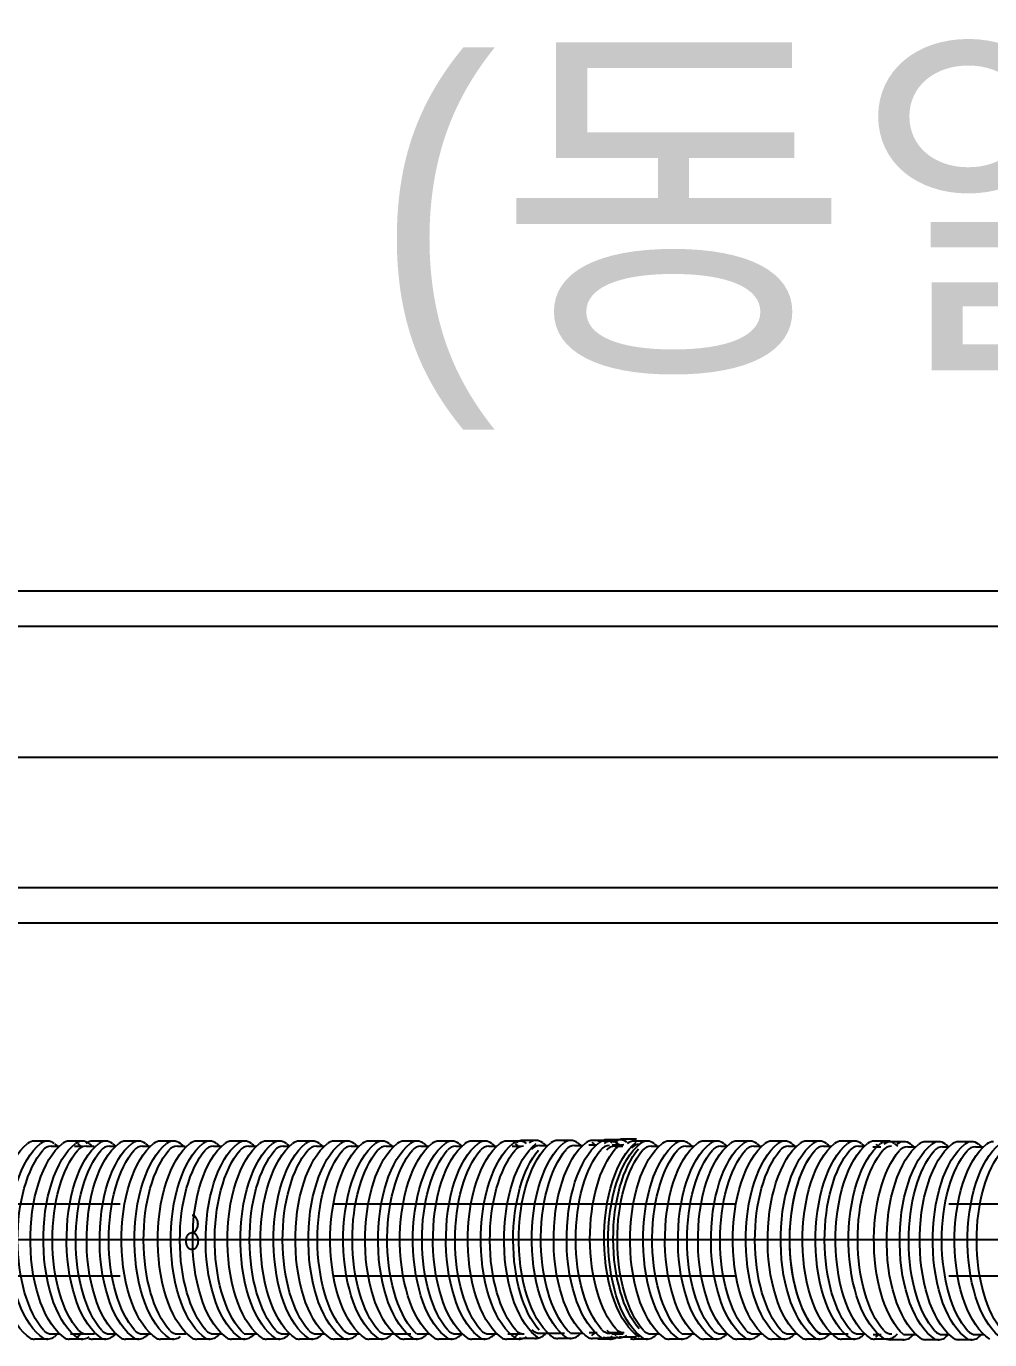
# Model space of a CAD drawing. Header units: millimetres. Extents: x 0 to 42050, y 0 to 29700.
# Drawn here: x 28671.4 to 29031.8, y 12632.4 to 13123.5 of the extents above; entities that cross this region are included whole.
import ezdxf

# ---------------------------------------------------------------- set-up
doc = ezdxf.new("R2010")
doc.units = ezdxf.units.MM
doc.header["$LTSCALE"] = 50
doc.linetypes.add('CENTER', pattern=[50.8, 31.75, -6.35, 6.35, -6.35])
doc.linetypes.add('HID', pattern=[2.3, 1.5, -0.8])
for name, color, linetype in [('DIM', 7, 'Continuous'), ('FONT', 3, 'Continuous'), ('GONG', 6, 'Continuous'), ('PIPE', 3, 'Continuous'), ('VALVE', 6, 'Continuous')]:
    doc.layers.add(name, color=color, linetype=linetype)
doc.styles.add('돋움', font='')
doc.styles.get('돋움').set_extended_font_data('Dotum')

msp = doc.modelspace()

# ---------------------------------------------------------------- linework, layer by layer
at = {"layer": 'DIM', "linetype": 'CENTER'}
msp.add_line((28009.82, 12850.2), (29372.49, 12850.2), dxfattribs=at)
at = {"layer": 'GONG', "color": 6, "linetype": 'HID', "ltscale": 2}
for p, q in [((28096.52, 12683.25, 0), (29372.49, 12683.25, 0)), ((28096.52, 12656.23, 0), (29372.49, 12656.23, 0))]:
    msp.add_line(p, q, dxfattribs=at)
at = {"layer": 'PIPE'}
for p, q in [((29372.49, 12912.24), (28154.7, 12912.24)), ((29390.22, 12899.04), (28154.7, 12899.04)), ((29354.9, 12801.36), (28154.7, 12801.36)), ((29372.49, 12788.16), (28154.7, 12788.16))]:
    msp.add_line(p, q, dxfattribs=at)
at = {"layer": 'PIPE', "color": 5, "linetype": 'Continuous'}
msp.add_line((29372.49, 12669.74, 0), (28096.52, 12669.74, 0), dxfattribs=at)
at = {"layer": 'PIPE', "color": 6, "elevation": 7.61}
msp.add_lwpolyline([(28733.43, 12672.46, 0.134716), (28734.24, 12672.69, 0.106865), (28735.01, 12673.4, 0.08216), (28735.48, 12674.39, 0.070468), (28735.66, 12675.66, 0.070468), (28735.48, 12676.93, 0.08216), (28735.01, 12677.92, 0.106865), (28734.24, 12678.64, 0.134716), (28733.43, 12678.86, 0.134716)], format="xyb", dxfattribs=at)
msp.add_lwpolyline([(28733.43, 12666.07, -0.134716), (28732.62, 12666.29, -0.106865), (28731.85, 12667.01, -0.08216), (28731.38, 12668, -0.070468), (28731.2, 12669.27, -0.070468), (28731.38, 12670.54, -0.08216), (28731.85, 12671.53, -0.106865), (28732.62, 12672.24, -0.134716), (28733.43, 12672.46, -0.134716), (28734.24, 12672.24, -0.106865), (28735.01, 12671.53, -0.08216), (28735.48, 12670.54, -0.070468), (28735.66, 12669.27, -0.070468), (28735.48, 12668, -0.08216), (28735.01, 12667.01, -0.106865), (28734.24, 12666.29, -0.134716)], format="xyb", close=True, dxfattribs=at)
at = {"layer": 'VALVE'}
for p, q in [((28679.54, 12706.67, 0), (28674.48, 12706.67, 0)), ((28692.58, 12706.67, 0), (28687.52, 12706.67, 0)), ((28701.28, 12706.67, 0), (28696.22, 12706.67, 0)), ((28713.63, 12706.67, 0), (28708.57, 12706.67, 0)), ((28726.67, 12706.67, 0), (28721.61, 12706.67, 0)), ((28740.25, 12706.67, 0), (28735.19, 12706.67, 0)), ((28753.28, 12706.67, 0), (28748.22, 12706.67, 0)), ((28766.32, 12706.67, 0), (28761.26, 12706.67, 0)), ((28778.67, 12706.67, 0), (28773.61, 12706.67, 0)), ((28791.71, 12706.67, 0), (28786.64, 12706.67, 0)), ((28804.74, 12706.67, 0), (28799.68, 12706.67, 0)), ((28804.74, 12706.67, 0), (28799.68, 12706.67, 0)), ((28817.78, 12706.67, 0), (28812.72, 12706.67, 0)), ((28830.81, 12706.67, 0), (28825.75, 12706.67, 0)), ((28843.16, 12706.67, 0), (28838.1, 12706.67, 0)), ((28856.2, 12706.67, 0), (28851.14, 12706.67, 0)), ((28862.25, 12706.92, -8.98), (28857.18, 12706.92, -8.98)), ((28862.24, 12706.92, -8.98), (28857.18, 12706.92, -8.98)), ((28875.28, 12706.92, -8.98), (28870.22, 12706.92, -8.98)), ((28881.85, 12705.25, -17.95), (28884.83, 12705.25, -17.95)), ((28888.32, 12706.92, -8.98), (28883.26, 12706.92, -8.98)), ((28890.29, 12706.67, 0), (28885.23, 12706.67, 0)), ((28893.63, 12707.16, -17.95), (28888.57, 12707.16, -17.95)), ((28890.55, 12705.25, -17.95), (28893.53, 12705.25, -17.95)), ((28899.67, 12707.41, -26.93), (28894.61, 12707.41, -26.93)), ((28899.67, 12707.41, -26.93), (28894.61, 12707.41, -26.93)), ((28903.87, 12706.67, 0), (28898.81, 12706.67, 0)), ((28916.9, 12706.67, 0), (28911.84, 12706.67, 0)), ((28929.94, 12706.67, 0), (28924.88, 12706.67, 0)), ((28942.29, 12706.67, 0), (28937.23, 12706.67, 0)), ((28955.33, 12706.67, 0), (28950.27, 12706.67, 0)), ((28968.36, 12706.67, 0), (28963.3, 12706.67, 0)), ((28968.36, 12706.67, 0), (28963.3, 12706.67, 0)), ((28981.4, 12706.67, 0), (28976.34, 12706.67, 0)), ((28993.75, 12706.67, 0), (28988.69, 12706.67, 0)), ((28999.84, 12706.42, 0), (28994.78, 12706.42, 0)), ((29012.88, 12706.42, 0), (29007.81, 12706.42, 0)), ((29025.23, 12706.42, 0), (29020.17, 12706.42, 0)), ((28680.8, 12704.76, 0), (28683.78, 12704.76, 0)), ((28689.5, 12704.76, 0), (28692.48, 12704.76, 0)), ((28693.84, 12704.76, 0), (28696.82, 12704.76, 0)), ((28702.54, 12704.76, 0), (28704.84, 12704.76, 0)), ((28714.89, 12704.76, 0), (28717.87, 12704.76, 0)), ((28727.93, 12704.76, 0), (28730.91, 12704.76, 0)), ((28741.5, 12704.76, 0), (28744.48, 12704.76, 0)), ((28754.54, 12704.76, 0), (28757.52, 12704.76, 0)), ((28767.57, 12704.76, 0), (28769.87, 12704.76, 0)), ((28779.93, 12704.76, 0), (28782.91, 12704.76, 0)), ((28792.96, 12704.76, 0), (28795.94, 12704.76, 0)), ((28793.56, 12704.76, 0), (28795.94, 12704.76, 0)), ((28806, 12704.76, 0), (28808.98, 12704.76, 0)), ((28806, 12704.76, 0), (28808.98, 12704.76, 0)), ((28819.03, 12704.76, 0), (28822.01, 12704.76, 0)), ((28832.07, 12704.76, 0), (28834.37, 12704.76, 0)), ((28844.42, 12704.76, 0), (28847.4, 12704.76, 0)), ((28853.12, 12704.76, 0), (28856.1, 12704.76, 0)), ((28863.5, 12705, -8.98), (28866.48, 12705, -8.98)), ((28863.5, 12705, -8.98), (28866.48, 12705, -8.98)), ((28876.54, 12705, -8.98), (28879.52, 12705, -8.98)), ((28891.55, 12704.76, 0), (28894.53, 12704.76, 0)), ((28905.12, 12704.76, 0), (28908.1, 12704.76, 0)), ((28918.16, 12704.76, 0), (28921.14, 12704.76, 0)), ((28931.2, 12704.76, 0), (28933.49, 12704.76, 0)), ((28943.55, 12704.76, 0), (28946.53, 12704.76, 0)), ((28956.58, 12704.76, 0), (28959.56, 12704.76, 0)), ((28956.58, 12704.76, 0), (28959.56, 12704.76, 0)), ((28969.62, 12704.76, 0), (28972.6, 12704.76, 0)), ((28969.62, 12704.76, 0), (28972.6, 12704.76, 0)), ((28982.65, 12704.76, 0), (28984.95, 12704.76, 0)), ((28988.06, 12704.51, 0), (28991.04, 12704.51, 0)), ((28988.06, 12704.51, 0), (28991.04, 12704.51, 0)), ((29001.1, 12704.51, 0), (29004.08, 12704.51, 0)), ((29014.13, 12704.51, 0), (29016.43, 12704.51, 0)), ((29026.48, 12704.51, 0), (29029.46, 12704.51, 0)), ((28679.54, 12632.64, 0), (28674.48, 12632.64, 0)), ((28680.96, 12634.56, 0), (28683.98, 12634.56, 0)), ((28692.58, 12632.64, 0), (28687.52, 12632.64, 0)), ((28687.92, 12634.56, 0), (28692.68, 12634.56, 0)), ((28694, 12634.56, 0), (28697.01, 12634.56, 0)), ((28701.28, 12632.64, 0), (28696.22, 12632.64, 0)), ((28702.7, 12634.56, 0), (28705.03, 12634.56, 0)), ((28713.63, 12632.64, 0), (28708.57, 12632.64, 0)), ((28715.05, 12634.56, 0), (28718.07, 12634.56, 0)), ((28726.67, 12632.64, 0), (28721.61, 12632.64, 0)), ((28728.09, 12634.56, 0), (28731.1, 12634.56, 0)), ((28740.25, 12632.64, 0), (28735.19, 12632.64, 0)), ((28741.66, 12634.56, 0), (28744.68, 12634.56, 0)), ((28753.28, 12632.64, 0), (28748.22, 12632.64, 0)), ((28752.95, 12634.56, 0), (28757.72, 12634.56, 0)), ((28766.32, 12632.64, 0), (28761.26, 12632.64, 0)), ((28767.73, 12634.56, 0), (28770.07, 12634.56, 0)), ((28778.67, 12632.64, 0), (28773.61, 12632.64, 0)), ((28780.09, 12634.56, 0), (28783.1, 12634.56, 0)), ((28791.71, 12632.64, 0), (28786.64, 12632.64, 0)), ((28793.12, 12634.56, 0), (28796.14, 12634.56, 0)), ((28793.64, 12634.56, 0), (28793.64, 12634.72, 0)), ((28793.64, 12634.56, 0), (28796.14, 12634.56, 0)), ((28804.74, 12632.64, 0), (28799.68, 12632.64, 0)), ((28804.74, 12632.64, 0), (28799.68, 12632.64, 0)), ((28806.16, 12634.56, 0), (28809.18, 12634.56, 0)), ((28806.16, 12634.56, 0), (28815.27, 12634.56, 0)), ((28817.78, 12632.64, 0), (28812.72, 12632.64, 0)), ((28817.45, 12634.56, 0), (28822.21, 12634.56, 0)), ((28830.81, 12632.64, 0), (28825.75, 12632.64, 0)), ((28832.23, 12634.56, 0), (28834.56, 12634.56, 0)), ((28843.16, 12632.64, 0), (28838.1, 12632.64, 0)), ((28844.58, 12634.56, 0), (28847.6, 12634.56, 0)), ((28856.2, 12632.64, 0), (28851.14, 12632.64, 0)), ((28851.54, 12634.56, 0), (28856.3, 12634.56, 0)), ((28862.25, 12632.89, -8.98), (28857.18, 12632.89, -8.98)), ((28862.24, 12632.89, -8.98), (28857.18, 12632.89, -8.98)), ((28863.66, 12634.8, -8.98), (28866.68, 12634.8, -8.98)), ((28863.66, 12634.8, -8.98), (28872.78, 12634.8, -8.98)), ((28875.28, 12632.89, -8.98), (28870.22, 12632.89, -8.98)), ((28874.95, 12634.8, -8.98), (28879.71, 12634.8, -8.98)), ((28882.01, 12635.05, -17.95), (28885.02, 12635.05, -17.95)), ((28888.32, 12632.89, -8.98), (28883.26, 12632.89, -8.98)), ((28890.29, 12632.64, 0), (28885.23, 12632.64, 0)), ((28893.63, 12633.13, -17.95), (28888.57, 12633.13, -17.95)), ((28888.96, 12635.05, -17.95), (28893.73, 12635.05, -17.95)), ((28891.71, 12634.56, 0), (28894.73, 12634.56, 0)), ((28899.67, 12633.38, -26.93), (28894.61, 12633.38, -26.93)), ((28899.67, 12633.38, -26.93), (28894.61, 12633.38, -26.93)), ((28903.87, 12632.64, 0), (28898.81, 12632.64, 0)), ((28905.28, 12634.56, 0), (28908.3, 12634.56, 0)), ((28916.9, 12632.64, 0), (28911.84, 12632.64, 0)), ((28916.57, 12634.56, 0), (28921.34, 12634.56, 0)), ((28929.94, 12632.64, 0), (28924.88, 12632.64, 0)), ((28931.36, 12634.56, 0), (28933.69, 12634.56, 0)), ((28942.29, 12632.64, 0), (28937.23, 12632.64, 0)), ((28943.71, 12634.56, 0), (28946.72, 12634.56, 0)), ((28955.33, 12632.64, 0), (28950.27, 12632.64, 0)), ((28956.74, 12634.56, 0), (28959.76, 12634.56, 0)), ((28956.74, 12634.56, 0), (28959.76, 12634.56, 0)), ((28968.36, 12632.64, 0), (28963.3, 12632.64, 0)), ((28968.36, 12632.64, 0), (28963.3, 12632.64, 0)), ((28968.03, 12634.56, 0), (28972.8, 12634.56, 0)), ((28969.78, 12634.56, 0), (28978.9, 12634.56, 0)), ((28981.4, 12632.64, 0), (28976.34, 12632.64, 0)), ((28982.81, 12634.56, 0), (28985.15, 12634.56, 0)), ((28988.22, 12634.31, 0), (28991.24, 12634.31, 0)), ((28988.22, 12634.31, 0), (28991.24, 12634.31, 0)), ((28993.75, 12632.64, 0), (28988.69, 12632.64, 0)), ((28999.84, 12632.39, 0), (28994.78, 12632.39, 0)), ((28999.51, 12634.31, 0), (29004.27, 12634.31, 0)), ((29012.88, 12632.39, 0), (29007.81, 12632.39, 0)), ((29014.29, 12634.31, 0), (29016.63, 12634.31, 0)), ((29025.23, 12632.39, 0), (29020.17, 12632.39, 0)), ((29026.65, 12634.31, 0), (29029.66, 12634.31, 0))]:
    msp.add_line(p, q, dxfattribs=at)
for centre, start, end in [((28674.48, 12702.53, 0), 90, 128.4741), ((28679.35, 12702.53, 0), 51.5613, 128.4387), ((28687.52, 12702.53, 0), 90, 128.4741), ((28692.39, 12702.53, 0), 51.5613, 128.4387), ((28696.22, 12702.53, 0), 90, 128.4741), ((28701.09, 12702.53, 0), 51.5613, 128.4387), ((28708.57, 12702.53, 0), 90, 128.4741), ((28713.45, 12702.53, 0), 51.5613, 128.4387), ((28721.61, 12702.53, 0), 90, 128.4741), ((28726.48, 12702.53, 0), 51.5613, 128.4387), ((28735.19, 12702.53, 0), 90, 128.4741), ((28740.06, 12702.53, 0), 51.5613, 128.4387), ((28748.22, 12702.53, 0), 90, 128.4741), ((28753.09, 12702.53, 0), 51.5613, 128.4387), ((28761.26, 12702.53, 0), 90, 128.4741), ((28766.13, 12702.53, 0), 51.5613, 128.4387), ((28773.61, 12702.53, 0), 90, 128.4741), ((28778.48, 12702.53, 0), 51.5613, 128.4387), ((28786.64, 12702.53, 0), 90, 128.4741), ((28791.52, 12702.53, 0), 51.5613, 128.4387), ((28799.68, 12702.53, 0), 90, 128.4741), ((28799.68, 12702.53, 0), 90, 128.4741), ((28804.55, 12702.53, 0), 51.5613, 128.4387), ((28804.55, 12702.53, 0), 51.5613, 128.4387), ((28812.72, 12702.53, 0), 90, 128.4741), ((28817.59, 12702.53, 0), 51.5613, 128.4387), ((28825.75, 12702.53, 0), 90, 128.4741), ((28830.62, 12702.53, 0), 51.5613, 128.4387), ((28838.1, 12702.53, 0), 90, 128.4741), ((28842.98, 12702.53, 0), 51.5613, 128.4387), ((28851.14, 12702.53, 0), 90, 128.4741), ((28856.01, 12702.53, 0), 51.5613, 128.4387), ((28857.18, 12702.77, -8.98), 90, 128.4741), ((28857.18, 12702.77, -8.98), 90, 128.4741), ((28862.06, 12702.78, -8.98), 51.5613, 128.4387), ((28862.06, 12702.78, -8.98), 51.5613, 128.4387), ((28870.22, 12702.77, -8.98), 90, 128.4741), ((28875.09, 12702.78, -8.98), 51.5613, 128.4387), ((28883.26, 12702.77, -8.98), 90, 128.4741), ((28888.13, 12702.78, -8.98), 51.5613, 128.4387), ((28888.57, 12703.02, -17.95), 90, 128.4741), ((28890.1, 12702.53, 0), 51.5613, 128.4387), ((28893.44, 12703.03, -17.95), 51.5613, 128.4387), ((28894.88, 12701.11, -17.95), 90, 139.5748), ((28894.61, 12703.27, -26.93), 90, 128.4741), ((28894.61, 12703.27, -26.93), 90, 128.4741), ((28898.81, 12702.53, 0), 90, 128.4741), ((28900.93, 12701.35, -26.93), 90, 139.5748), ((28900.93, 12701.35, -26.93), 90, 139.5748), ((28903.68, 12702.53, 0), 51.5613, 128.4387), ((28911.84, 12702.53, 0), 90, 128.4741), ((28916.71, 12702.53, 0), 51.5613, 128.4387), ((28924.88, 12702.53, 0), 90, 128.4741), ((28929.75, 12702.53, 0), 51.5613, 128.4387), ((28937.23, 12702.53, 0), 90, 128.4741), ((28942.1, 12702.53, 0), 51.5613, 128.4387), ((28950.27, 12702.53, 0), 90, 128.4741), ((28955.14, 12702.53, 0), 51.5613, 128.4387), ((28963.3, 12702.53, 0), 90, 128.4741), ((28963.3, 12702.53, 0), 90, 128.4741), ((28968.17, 12702.53, 0), 51.5613, 128.4387), ((28968.17, 12702.53, 0), 51.5613, 128.4387), ((28976.34, 12702.53, 0), 90, 128.4741), ((28981.21, 12702.53, 0), 51.5613, 128.4387), ((28988.69, 12702.53, 0), 90, 128.4741), ((28993.56, 12702.53, 0), 51.5613, 128.4387), ((28994.78, 12702.28, 0), 90, 128.4741), ((28999.65, 12702.29, 0), 51.5613, 128.4387), ((29007.81, 12702.28, 0), 90, 128.4741), ((29012.69, 12702.29, 0), 51.5613, 128.4387), ((29020.17, 12702.28, 0), 90, 128.4741), ((29025.04, 12702.29, 0), 51.5613, 128.4387), ((29033.2, 12702.28, 0), 90, 128.4741), ((28680.8, 12700.61, 0), 90, 139.5748), ((28693.84, 12700.61, 0), 90, 139.5748), ((28702.54, 12700.61, 0), 90, 139.5748), ((28714.89, 12700.61, 0), 90, 139.5748), ((28727.93, 12700.61, 0), 90, 139.5748), ((28741.5, 12700.61, 0), 90, 139.5748), ((28754.54, 12700.61, 0), 90, 139.5748), ((28767.57, 12700.61, 0), 90, 139.5748), ((28779.93, 12700.61, 0), 90, 139.5748), ((28792.96, 12700.61, 0), 90, 139.5748), ((28806, 12700.61, 0), 90, 139.5748), ((28806, 12700.61, 0), 90, 139.5748), ((28819.03, 12700.61, 0), 90, 139.5748), ((28832.07, 12700.61, 0), 90, 139.5748), ((28844.42, 12700.61, 0), 90, 139.5748), ((28857.46, 12700.61, 0), 90, 139.5748), ((28863.5, 12700.86, -8.98), 90, 139.5748), ((28863.5, 12700.86, -8.98), 90, 139.5748), ((28876.54, 12700.86, -8.98), 90, 139.5748), ((28889.57, 12700.86, -8.98), 90, 139.5748), ((28891.55, 12700.61, 0), 90, 139.5748), ((28905.12, 12700.61, 0), 90, 139.5748), ((28918.16, 12700.61, 0), 90, 139.5748), ((28931.2, 12700.61, 0), 90, 139.5748), ((28943.55, 12700.61, 0), 90, 139.5748), ((28956.58, 12700.61, 0), 90, 139.5748), ((28956.58, 12700.61, 0), 90, 139.5748), ((28969.62, 12700.61, 0), 90, 139.5748), ((28969.62, 12700.61, 0), 90, 139.5748), ((28982.65, 12700.61, 0), 90, 139.5748), ((28995.01, 12700.61, 0), 90, 139.5748), ((29001.1, 12700.37, 0), 90, 139.5748), ((29014.13, 12700.37, 0), 90, 139.5748), ((29026.48, 12700.37, 0), 90, 139.5748), ((28895.04, 12639.19, -17.95), 221.2348, 270), ((28674.48, 12636.78, 0), 250.1306, 270), ((28680.96, 12638.7, 0), 221.2348, 270), ((28679.35, 12636.78, 0), 250.1743, 308.4387), ((28687.52, 12636.78, 0), 250.1306, 270), ((28694, 12638.7, 0), 221.2348, 270), ((28692.39, 12636.78, 0), 250.1743, 308.4387), ((28696.22, 12636.78, 0), 250.1306, 270), ((28702.7, 12638.7, 0), 221.2348, 270), ((28701.09, 12636.78, 0), 250.1743, 308.4387), ((28708.57, 12636.78, 0), 250.1306, 270), ((28715.05, 12638.7, 0), 221.2348, 270), ((28713.45, 12636.78, 0), 250.1743, 308.4387), ((28721.61, 12636.78, 0), 250.1306, 270), ((28728.09, 12638.7, 0), 221.2348, 270), ((28726.48, 12636.78, 0), 250.1743, 308.4387), ((28735.19, 12636.78, 0), 250.1306, 270), ((28741.66, 12638.7, 0), 221.2348, 270), ((28740.06, 12636.78, 0), 250.1743, 308.4387), ((28748.22, 12636.78, 0), 250.1306, 270), ((28753.09, 12636.78, 0), 250.1743, 308.4387), ((28761.26, 12636.78, 0), 250.1306, 270), ((28767.73, 12638.7, 0), 221.2348, 270), ((28766.13, 12636.78, 0), 250.1743, 308.4387), ((28773.61, 12636.78, 0), 250.1306, 270), ((28780.09, 12638.7, 0), 221.2348, 270), ((28778.48, 12636.78, 0), 250.1743, 308.4387), ((28786.64, 12636.78, 0), 250.1306, 270), ((28793.12, 12638.7, 0), 221.2348, 270), ((28791.52, 12636.78, 0), 250.1743, 308.4387), ((28799.68, 12636.78, 0), 250.1306, 270), ((28799.68, 12636.78, 0), 250.1306, 270), ((28806.16, 12638.7, 0), 221.2348, 270), ((28806.16, 12638.7, 0), 221.2348, 270), ((28804.55, 12636.78, 0), 250.1743, 308.4387), ((28804.55, 12636.78, 0), 250.1743, 308.4387), ((28812.72, 12636.78, 0), 250.1306, 270), ((28817.59, 12636.78, 0), 250.1743, 308.4387), ((28825.75, 12636.78, 0), 250.1306, 270), ((28832.23, 12638.7, 0), 221.2348, 270), ((28830.62, 12636.78, 0), 250.1743, 308.4387), ((28838.1, 12636.78, 0), 250.1306, 270), ((28844.58, 12638.7, 0), 221.2348, 270), ((28842.98, 12636.78, 0), 250.1743, 308.4387), ((28851.14, 12636.78, 0), 250.1306, 270), ((28857.62, 12638.7, 0), 221.2348, 270), ((28856.01, 12636.78, 0), 250.1743, 308.4387), ((28857.18, 12637.03, -8.98), 250.1306, 270), ((28857.18, 12637.03, -8.98), 250.1306, 270), ((28863.66, 12638.94, -8.98), 221.2348, 270), ((28863.66, 12638.94, -8.98), 221.2348, 270), ((28862.06, 12637.02, -8.98), 250.1743, 308.4387), ((28862.06, 12637.02, -8.98), 250.1743, 308.4387), ((28870.22, 12637.03, -8.98), 250.1306, 270), ((28875.09, 12637.02, -8.98), 250.1743, 308.4387), ((28883.26, 12637.03, -8.98), 250.1306, 270), ((28889.73, 12638.94, -8.98), 221.2348, 270), ((28888.13, 12637.02, -8.98), 250.1743, 308.4387), ((28888.57, 12637.27, -17.95), 250.1306, 270), ((28891.71, 12638.7, 0), 221.2348, 270), ((28890.1, 12636.78, 0), 250.1743, 308.4387), ((28893.44, 12637.27, -17.95), 250.1743, 308.4387), ((28894.61, 12637.52, -26.93), 250.1306, 270), ((28894.61, 12637.52, -26.93), 250.1306, 270), ((28898.81, 12636.78, 0), 250.1306, 270), ((28905.28, 12638.7, 0), 221.2348, 270), ((28903.68, 12636.78, 0), 250.1743, 308.4387), ((28911.84, 12636.78, 0), 250.1306, 270), ((28916.71, 12636.78, 0), 250.1743, 308.4387), ((28924.88, 12636.78, 0), 250.1306, 270), ((28931.36, 12638.7, 0), 221.2348, 270), ((28929.75, 12636.78, 0), 250.1743, 308.4387), ((28937.23, 12636.78, 0), 250.1306, 270), ((28943.71, 12638.7, 0), 221.2348, 270), ((28942.1, 12636.78, 0), 250.1743, 308.4387), ((28950.27, 12636.78, 0), 250.1306, 270), ((28956.74, 12638.7, 0), 221.2348, 270), ((28956.74, 12638.7, 0), 221.2348, 270), ((28955.14, 12636.78, 0), 250.1743, 308.4387), ((28963.3, 12636.78, 0), 250.1306, 270), ((28963.3, 12636.78, 0), 250.1306, 270), ((28969.78, 12638.7, 0), 221.2348, 270), ((28968.17, 12636.78, 0), 250.1743, 308.4387), ((28968.17, 12636.78, 0), 250.1743, 308.4387), ((28976.34, 12636.78, 0), 250.1306, 270), ((28982.81, 12638.7, 0), 221.2348, 270), ((28981.21, 12636.78, 0), 250.1743, 308.4387), ((28988.69, 12636.78, 0), 250.1306, 270), ((28995.17, 12638.7, 0), 221.2348, 270), ((28993.56, 12636.78, 0), 250.1743, 308.4387), ((28994.78, 12636.54, 0), 250.1306, 270), ((28999.65, 12636.53, 0), 250.1743, 308.4387), ((29007.81, 12636.54, 0), 250.1306, 270), ((29014.29, 12638.45, 0), 221.2348, 270), ((29012.69, 12636.53, 0), 250.1743, 308.4387), ((29020.17, 12636.54, 0), 250.1306, 270), ((29026.65, 12638.45, 0), 221.2348, 270), ((29025.04, 12636.53, 0), 250.1743, 308.4387)]:
    msp.add_arc(centre, 4.14, start, end, dxfattribs=at)
at = {"layer": 'VALVE', "extrusion": (0, 0, -1)}
for centre, start_param, end_param in [((28678.64, 12669.75, 0), 6.584802, 9.057014), ((28683.5, 12669.75, 0), 6.584331, 9.057441), ((28691.67, 12669.75, 0), 6.584802, 9.057014), ((28696.54, 12669.75, 0), 6.584331, 9.057441), ((28675.21, 12669.75, 0), 9.792115, 9.859931), ((28705.24, 12669.75, 0), 6.584331, 9.057441), ((28683.91, 12669.75, 0), 9.792115, 9.859931), ((28712.73, 12669.75, 0), 6.584802, 9.057014), ((28688.24, 12669.75, 0), 9.792115, 9.859931), ((28717.59, 12669.75, 0), 6.584331, 9.057441), ((28696.95, 12669.75, 0), 9.792115, 9.859931), ((28725.76, 12669.75, 0), 6.584802, 9.057014), ((28730.63, 12669.75, 0), 6.584331, 9.057441), ((28709.3, 12669.75, 0), 9.792115, 9.859931), ((28739.34, 12669.75, 0), 6.584802, 9.057014), ((28744.2, 12669.75, 0), 6.584331, 9.057441), ((28722.33, 12669.75, 0), 9.792115, 9.859931), ((28752.37, 12669.75, 0), 6.584802, 9.057014), ((28757.24, 12669.75, 0), 6.584331, 9.057441), ((28735.91, 12669.75, 0), 9.792115, 9.859931), ((28765.41, 12669.75, 0), 6.584802, 9.057014), ((28770.28, 12669.75, 0), 6.584331, 9.057441), ((28748.95, 12669.75, 0), 9.792115, 9.859931), ((28777.76, 12669.75, 0), 6.584802, 9.057014), ((28782.63, 12669.75, 0), 6.584331, 9.057441), ((28761.98, 12669.75, 0), 9.792115, 9.859931), ((28790.8, 12669.75, 0), 6.584802, 9.057014), ((28795.66, 12669.75, 0), 6.584331, 9.057441), ((28774.33, 12669.75, 0), 9.792115, 9.859931), ((28803.83, 12669.75, 0), 6.584802, 9.057014), ((28803.83, 12669.75, 0), 6.584802, 9.057014), ((28808.7, 12669.75, 0), 6.584331, 9.057441), ((28808.7, 12669.75, 0), 6.584331, 9.057441), ((28787.37, 12669.75, 0), 9.792115, 9.859931), ((28816.87, 12669.75, 0), 6.584802, 9.057014), ((28821.73, 12669.75, 0), 6.584331, 9.057441), ((28800.41, 12669.75, 0), 9.792115, 9.859931), ((28800.4, 12669.75, 0), 9.792115, 9.859931), ((28829.9, 12669.75, 0), 6.584802, 9.057014), ((28834.77, 12669.75, 0), 6.584331, 9.057441), ((28813.44, 12669.75, 0), 9.792115, 9.859931), ((28842.26, 12669.75, 0), 6.584802, 9.057014), ((28847.12, 12669.75, 0), 6.584331, 9.057441), ((28826.48, 12669.75, 0), 9.792115, 9.859931), ((28855.29, 12669.75, 0), 6.584802, 9.057014), ((28860.16, 12669.75, 0), 6.584331, 9.057441), ((28838.83, 12669.75, 0), 9.792115, 9.859931), ((28868.86, 12669.75, 0), 6.584331, 9.057441), ((28847.53, 12669.75, 0), 9.792115, 9.859931), ((28874.37, 12669.99, -8.98), 6.584802, 9.057014), ((28879.24, 12669.99, -8.98), 6.584331, 9.057441), ((28857.91, 12669.99, -8.98), 9.792115, 9.859931), ((28857.91, 12669.99, -8.98), 9.792115, 9.859931), ((28887.41, 12669.99, -8.98), 6.584802, 9.057014), ((28892.27, 12669.99, -8.98), 6.584331, 9.057441), ((28870.94, 12669.99, -8.98), 9.792115, 9.859931), ((28876.25, 12670.24, -17.95), 9.792115, 9.859931), ((28906.29, 12670.24, -17.95), 6.584331, 9.057441), ((28907.83, 12669.75, 0), 6.584331, 9.057441), ((28884.96, 12670.24, -17.95), 9.792115, 9.859931), ((28885.96, 12669.75, 0), 9.792115, 9.859931), ((28915.99, 12669.75, 0), 6.584802, 9.057014), ((28920.86, 12669.75, 0), 6.584331, 9.057441), ((28899.53, 12669.75, 0), 9.792115, 9.859931), ((28929.03, 12669.75, 0), 6.584802, 9.057014), ((28933.9, 12669.75, 0), 6.584331, 9.057441), ((28912.57, 12669.75, 0), 9.792115, 9.859931), ((28941.38, 12669.75, 0), 6.584802, 9.057014), ((28946.25, 12669.75, 0), 6.584331, 9.057441), ((28925.6, 12669.75, 0), 9.792115, 9.859931), ((28954.42, 12669.75, 0), 6.584802, 9.057014), ((28959.28, 12669.75, 0), 6.584331, 9.057441), ((28937.95, 12669.75, 0), 9.792115, 9.859931), ((28967.45, 12669.75, 0), 6.584802, 9.057014), ((28967.45, 12669.75, 0), 6.584802, 9.057014), ((28972.32, 12669.75, 0), 6.584331, 9.057441), ((28972.32, 12669.75, 0), 6.584331, 9.057441), ((28950.99, 12669.75, 0), 9.792115, 9.859931), ((28980.49, 12669.75, 0), 6.584802, 9.057014), ((28985.35, 12669.75, 0), 6.584331, 9.057441), ((28964.03, 12669.75, 0), 9.792115, 9.859931), ((28964.03, 12669.75, 0), 9.792115, 9.859931), ((28992.84, 12669.75, 0), 6.584802, 9.057014), ((28997.71, 12669.75, 0), 6.584331, 9.057441), ((28977.06, 12669.75, 0), 9.792115, 9.859931), ((28982.47, 12669.5, 0), 9.792115, 9.859931), ((28982.47, 12669.5, 0), 9.792115, 9.859931), ((29011.97, 12669.5, 0), 6.584802, 9.057014), ((28989.41, 12669.75, 0), 9.792115, 9.859931), ((29016.83, 12669.5, 0), 6.584331, 9.057441), ((28995.5, 12669.5, 0), 9.792115, 9.859931), ((29024.32, 12669.5, 0), 6.584802, 9.057014), ((29029.19, 12669.5, 0), 6.584331, 9.057441), ((29008.54, 12669.5, 0), 9.792115, 9.859931), ((29037.35, 12669.5, 0), 6.584802, 9.057014), ((29042.22, 12669.5, 0), 6.584331, 9.057441), ((29020.89, 12669.5, 0), 9.792115, 9.859931), ((28686.91, 12669.75, 0), 6.788433, 8.907341), ((28699.94, 12669.75, 0), 6.788433, 8.907341), ((28708.64, 12669.75, 0), 6.788433, 8.907341), ((28721, 12669.75, 0), 6.788433, 8.907341), ((28734.03, 12669.75, 0), 6.788433, 8.907341), ((28747.61, 12669.75, 0), 6.788433, 8.907341), ((28760.64, 12669.75, 0), 6.706766, 8.907341), ((28773.68, 12669.75, 0), 6.788433, 8.907341), ((28786.03, 12669.75, 0), 6.788433, 8.907341), ((28799.07, 12669.75, 0), 6.788433, 8.907341), ((28812.1, 12669.75, 0), 6.788433, 8.907341), ((28812.1, 12669.75, 0), 6.788433, 8.907341), ((28825.14, 12669.75, 0), 6.706766, 8.907341), ((28838.17, 12669.75, 0), 6.788433, 8.907341), ((28850.53, 12669.75, 0), 6.788433, 8.907341), ((28863.56, 12669.75, 0), 6.788433, 8.907341), ((28872.27, 12669.75, 0), 6.788433, 8.907341), ((28882.64, 12669.99, -8.98), 6.706766, 8.907341), ((28895.68, 12669.99, -8.98), 6.788433, 8.907341), ((28900.99, 12670.24, -17.95), 6.788433, 8.907341), ((28909.69, 12670.24, -17.95), 6.788433, 8.907341), ((28911.23, 12669.75, 0), 6.788433, 8.907341), ((28924.26, 12669.75, 0), 6.706766, 8.907341), ((28937.3, 12669.75, 0), 6.788433, 8.907341), ((28949.65, 12669.75, 0), 6.788433, 8.907341), ((28962.69, 12669.75, 0), 6.788433, 8.907341), ((28962.69, 12669.75, 0), 6.788433, 8.907341), ((28975.72, 12669.75, 0), 6.706766, 8.907341), ((28975.72, 12669.75, 0), 6.788433, 8.907341), ((28988.76, 12669.75, 0), 6.788433, 8.907341), ((29001.11, 12669.75, 0), 6.788433, 8.907341), ((29007.2, 12669.5, 0), 6.706766, 8.907341), ((29020.24, 12669.5, 0), 6.788433, 8.907341), ((29032.59, 12669.5, 0), 6.788433, 8.907341), ((29045.63, 12669.5, 0), 6.788433, 8.907341)]:
    msp.add_ellipse(centre, major_axis=(0, -38.6), ratio=0.484828, start_param=start_param, end_param=end_param, dxfattribs=at)
at = {"layer": 'VALVE'}
for centre in [(28675.21, 12669.56, 0), (28683.91, 12669.56, 0), (28696.95, 12669.56, 0), (28709.3, 12669.56, 0), (28735.91, 12669.56, 0), (28748.95, 12669.56, 0), (28761.98, 12669.56, 0), (28774.33, 12669.56, 0), (28787.37, 12669.56, 0), (28800.41, 12669.56, 0), (28800.4, 12669.56, 0), (28813.44, 12669.56, 0), (28826.48, 12669.56, 0), (28838.83, 12669.56, 0), (28847.53, 12669.56, 0), (28857.91, 12669.81, -8.98), (28857.91, 12669.81, -8.98), (28870.94, 12669.81, -8.98), (28876.25, 12670.05, -17.95), (28884.96, 12670.05, -17.95), (28899.53, 12669.56, 0), (28912.57, 12669.56, 0), (28925.6, 12669.56, 0), (28937.95, 12669.56, 0), (28950.99, 12669.56, 0), (28964.03, 12669.56, 0), (28964.03, 12669.56, 0), (28977.06, 12669.56, 0), (28982.47, 12669.32, 0), (28982.47, 12669.32, 0), (28989.41, 12669.56, 0), (28995.5, 12669.32, 0), (29008.54, 12669.32, 0), (29020.89, 12669.32, 0)]:
    msp.add_ellipse(centre, major_axis=(0, 38.6), ratio=0.484828, start_param=9.792115, end_param=9.859931, dxfattribs=at)

# ---------------------------------------------------------------- texts
at = {"layer": 'FONT', "style": '돋움'}
msp.add_text('(동일 깊이도  매설 가능)', height=105.6, dxfattribs=at).set_placement((28801.47, 13004.39))

doc.saveas('drawing.dxf')
